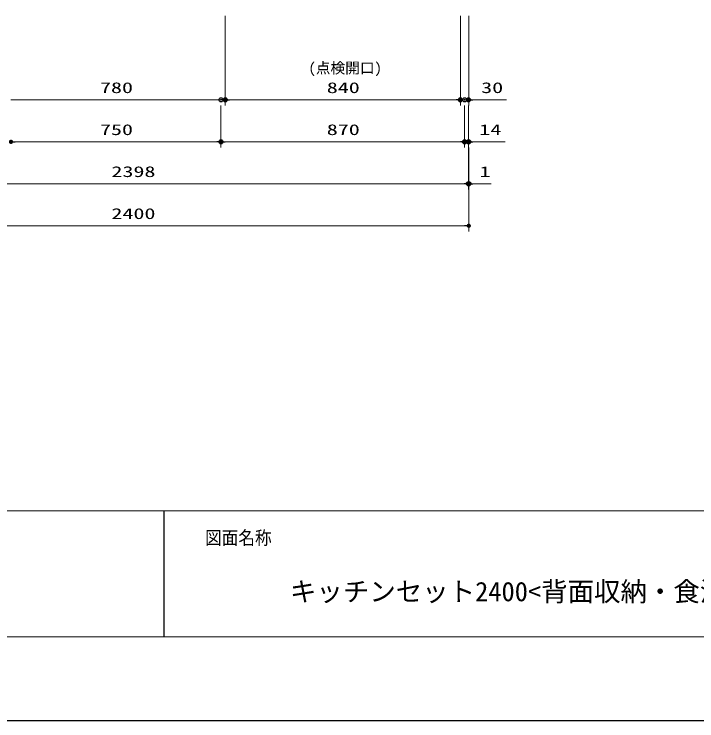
# Model space of a CAD drawing. Units: millimetres, scale not verified. Extents: x -9797 to 9797, y -4555 to 4555.
# Drawn here: x -7232 to -4794, y -4455 to -1930 of the extents above; entities that cross this region are included whole.
import ezdxf
from ezdxf.enums import TextEntityAlignment as Align

# ---------------------------------------------------------------- set-up
doc = ezdxf.new("R2010")
doc.units = ezdxf.units.MM
doc.header["$LTSCALE"] = 30
doc.header["$PDMODE"] = 32
doc.header["$PDSIZE"] = 15
for name, color, linetype, lineweight in [('0-0_0', 7, 'Continuous', 25), ('0-2_寸法ﾚｲﾔｰ', 30, 'Continuous', 13), ('0-3_DEFPOINTS', 7, 'Continuous', 25), ('0-5_図面枠', 3, 'Continuous', 15)]:
    doc.layers.add(name, color=color, linetype=linetype, lineweight=lineweight)
doc.styles.add('ＭＳ ゴシック', font='')
doc.styles.get('ＭＳ ゴシック').set_extended_font_data('MS Gothic')

# ---------------------------------------------------------------- blocks, each defined once
blk = doc.blocks.new('_DOT')
at = {"layer": '0-0_0', "color": 30}
blk.add_line((-15, 0), (-30, 0), dxfattribs=at)
for points in [[(0, 0), (-15, 0), (-14.88, 1.88)], [(0, 0), (-14.88, -1.88), (-15, 0)], [(0, 0), (-14.88, 1.88), (-14.53, 3.73)], [(0, 0), (-14.53, -3.73), (-14.88, -1.88)], [(0, 0), (-14.53, 3.73), (-13.95, 5.52)], [(0, 0), (-13.95, -5.52), (-14.53, -3.73)], [(0, 0), (-13.95, 5.52), (-13.14, 7.23)], [(0, 0), (-13.14, -7.23), (-13.95, -5.52)], [(0, 0), (-13.14, 7.23), (-12.14, 8.82)], [(0, 0), (-12.14, -8.82), (-13.14, -7.23)], [(0, 0), (-12.14, 8.82), (-10.93, 10.27)], [(0, 0), (-10.93, -10.27), (-12.14, -8.82)], [(0, 0), (-10.93, 10.27), (-9.56, 11.56)], [(0, 0), (-9.56, -11.56), (-10.93, -10.27)], [(0, 0), (-9.56, 11.56), (-8.04, 12.66)], [(0, 0), (-8.04, -12.66), (-9.56, -11.56)], [(0, 0), (-8.04, 12.66), (-6.39, 13.57)], [(0, 0), (-6.39, -13.57), (-8.04, -12.66)], [(0, 0), (-6.39, 13.57), (-4.64, 14.27)], [(0, 0), (-4.64, -14.27), (-6.39, -13.57)], [(0, 0), (-4.64, 14.27), (-2.81, 14.73)], [(0, 0), (-2.81, -14.73), (-4.64, -14.27)], [(0, 0), (-2.81, 14.73), (-0.94, 14.97)], [(0, 0), (-0.94, -14.97), (-2.81, -14.73)], [(0, 0), (-0.94, 14.97), (0.94, 14.97)], [(0, 0), (0.94, -14.97), (-0.94, -14.97)], [(0, 0), (0.94, 14.97), (2.81, 14.73)], [(0, 0), (2.81, 14.73), (4.64, 14.27)], [(0, 0), (4.64, 14.27), (6.39, 13.57)], [(0, 0), (6.39, 13.57), (8.04, 12.66)], [(0, 0), (8.04, 12.66), (9.56, 11.56)], [(0, 0), (9.56, 11.56), (10.93, 10.27)], [(0, 0), (10.93, 10.27), (12.14, 8.82)], [(0, 0), (12.14, 8.82), (13.14, 7.23)], [(0, 0), (13.14, 7.23), (13.95, 5.52)], [(0, 0), (13.95, 5.52), (14.53, 3.73)], [(0, 0), (14.53, 3.73), (14.88, 1.88)], [(0, 0), (14.88, 1.88), (15, 0)], [(0, 0), (2.81, -14.73), (0.94, -14.97)], [(0, 0), (4.64, -14.27), (2.81, -14.73)], [(0, 0), (6.39, -13.57), (4.64, -14.27)], [(0, 0), (8.04, -12.66), (6.39, -13.57)], [(0, 0), (9.56, -11.56), (8.04, -12.66)], [(0, 0), (10.93, -10.27), (9.56, -11.56)], [(0, 0), (12.14, -8.82), (10.93, -10.27)], [(0, 0), (13.14, -7.23), (12.14, -8.82)], [(0, 0), (13.95, -5.52), (13.14, -7.23)], [(0, 0), (14.53, -3.73), (13.95, -5.52)], [(0, 0), (14.88, -1.88), (14.53, -3.73)], [(0, 0), (15, 0), (14.88, -1.88)]]:
    blk.add_solid(points, dxfattribs=at)

msp = doc.modelspace()

# ---------------------------------------------------------------- linework, layer by layer
at = {"layer": '0-0_0'}
msp.add_line((-6697.23, -3705), (-6697.23, -4155), dxfattribs=at)
msp.add_line((-6697.23, -3705), (-6697.23, -4155), dxfattribs=at)
at = {"layer": '0-2_寸法ﾚｲﾔｰ'}
for p, q in [((-6478.51, -1935.93), (-6478.51, -2255.93)), ((-6478.51, -1935.93), (-6478.51, -2255.93)), ((-5638.51, -1935.93), (-5638.51, -2255.93)), ((-5638.51, -1935.93), (-5638.51, -2255.93)), ((-5608.51, -1935.93), (-5608.51, -2255.93)), ((-6493.51, -2235.93), (-7243.51, -2235.93)), ((-5653.51, -2235.93), (-6463.51, -2235.93)), ((-5653.51, -2235.93), (-5668.51, -2235.93)), ((-5608.51, -2235.93), (-5638.51, -2235.93)), ((-5608.51, -2235.93), (-5473.75, -2235.93)), ((-5593.51, -2235.93), (-5578.51, -2235.93)), ((-6493.51, -2255.93), (-6493.51, -2405.93)), ((-6493.51, -2255.93), (-6493.51, -2405.93)), ((-5623.51, -2255.93), (-5623.51, -2405.93)), ((-5623.51, -2255.93), (-5623.51, -2405.93)), ((-5609.51, -2255.93), (-5609.51, -2405.93)), ((-6508.51, -2385.93), (-7228.51, -2385.93)), ((-5638.51, -2385.93), (-6478.51, -2385.93)), ((-5638.51, -2385.93), (-5653.51, -2385.93)), ((-5609.51, -2385.93), (-5623.51, -2385.93)), ((-5609.51, -2385.93), (-5478.51, -2385.93)), ((-5594.51, -2385.93), (-5579.51, -2385.93)), ((-5609.51, -2405.93), (-5609.51, -2555.93)), ((-5609.51, -2405.93), (-5609.51, -2555.93)), ((-5608.51, -2405.93), (-5608.51, -2705.93)), ((-5608.51, -2405.93), (-5608.51, -2555.93)), ((-7992.51, -2535.93), (-5624.51, -2535.93)), ((-5624.51, -2535.93), (-5639.51, -2535.93)), ((-5609.51, -2535.93), (-5608.51, -2535.93)), ((-5608.51, -2535.93), (-5528.99, -2535.93)), ((-5593.51, -2535.93), (-5578.51, -2535.93)), ((-5623.51, -2685.93), (-7993.51, -2685.93))]:
    msp.add_line(p, q, dxfattribs=at)
at = {"layer": '0-3_DEFPOINTS'}
msp.add_line((2902.77, -4455), (-9697.23, -4455), dxfattribs=at)
for p in [(-6493.51, -2235.93), (-6493.51, -2235.93), (-6478.51, -2235.93), (-5638.51, -2235.93), (-5623.51, -2235.93), (-5609.51, -2235.93), (-6493.51, -2385.93), (-5623.51, -2385.93), (-5609.51, -2385.93), (-5608.51, -2385.93), (-5609.51, -2535.93), (-5608.51, -2535.93)]:
    msp.add_point(p, dxfattribs=at)
at = {"layer": '0-5_図面枠'}
msp.add_line((-9397.23, -3705), (2602.77, -3705), dxfattribs=at)
msp.add_lwpolyline([(-9397.23, -4155), (2602.77, -4155), (2602.77, 4155), (-9397.23, 4155)], close=True, dxfattribs=at)

# ---------------------------------------------------------------- block references
at = {"layer": '0-2_寸法ﾚｲﾔｰ', "xscale": 0.5, "yscale": 0.5}
for p in [(-6478.51, -2235.93), (-5638.51, -2235.93), (-5638.51, -2235.93), (-6493.51, -2385.93), (-5623.51, -2385.93), (-5623.51, -2385.93), (-5609.51, -2535.93), (-5609.51, -2535.93), (-5608.51, -2685.93)]:
    msp.add_blockref('_DOT', p, dxfattribs=at)
at = {"layer": '0-2_寸法ﾚｲﾔｰ', "xscale": 0.5, "yscale": 0.5, "rotation": 180}
for p in [(-6478.51, -2235.93), (-5608.51, -2235.93), (-7243.51, -2385.93), (-6493.51, -2385.93), (-5609.51, -2385.93), (-5608.51, -2535.93)]:
    msp.add_blockref('_DOT', p, dxfattribs=at)

# ---------------------------------------------------------------- texts
at = {"layer": '0-2_寸法ﾚｲﾔｰ', "style": 'ＭＳ ゴシック'}
msp.add_text('(点検開口)', height=38.48, dxfattribs=at).set_placement((-6181.18, -2152.85), align=Align.BOTTOM_LEFT)
at = {"layer": '0-2_寸法ﾚｲﾔｰ', "style": 'ＭＳ ゴシック', "width": 1.5}
for s, p in [('780', (-6925.66, -2223.33)), ('840', (-6115.66, -2223.33)), ('30', (-5564.23, -2223.33)), ('750', (-6925.66, -2373.33)), ('870', (-6115.66, -2373.33)), ('14', (-5570.9, -2373.33)), ('2398', (-6884.71, -2523.33)), ('1', (-5569.94, -2523.33)), ('2400', (-6884.71, -2673.33))]:
    msp.add_text(s, height=38.49, dxfattribs=at).set_placement(p, align=Align.BOTTOM_LEFT)
at = {"layer": '0-5_図面枠', "style": 'ＭＳ ゴシック', "width": 0.9}
msp.add_text('図面名称', height=48.39, dxfattribs=at).set_placement((-6550.26, -3839.73), align=Align.BOTTOM_LEFT)
at = {"layer": '0-5_図面枠', "style": 'ＭＳ ゴシック'}
msp.add_text('キッチンセット2400<背面収納・食洗機無>右シンク\u3000設備図面 ', height=69.27, dxfattribs=at).set_placement((-6247.23, -4048.32), align=Align.BOTTOM_LEFT)

doc.saveas('drawing.dxf')
